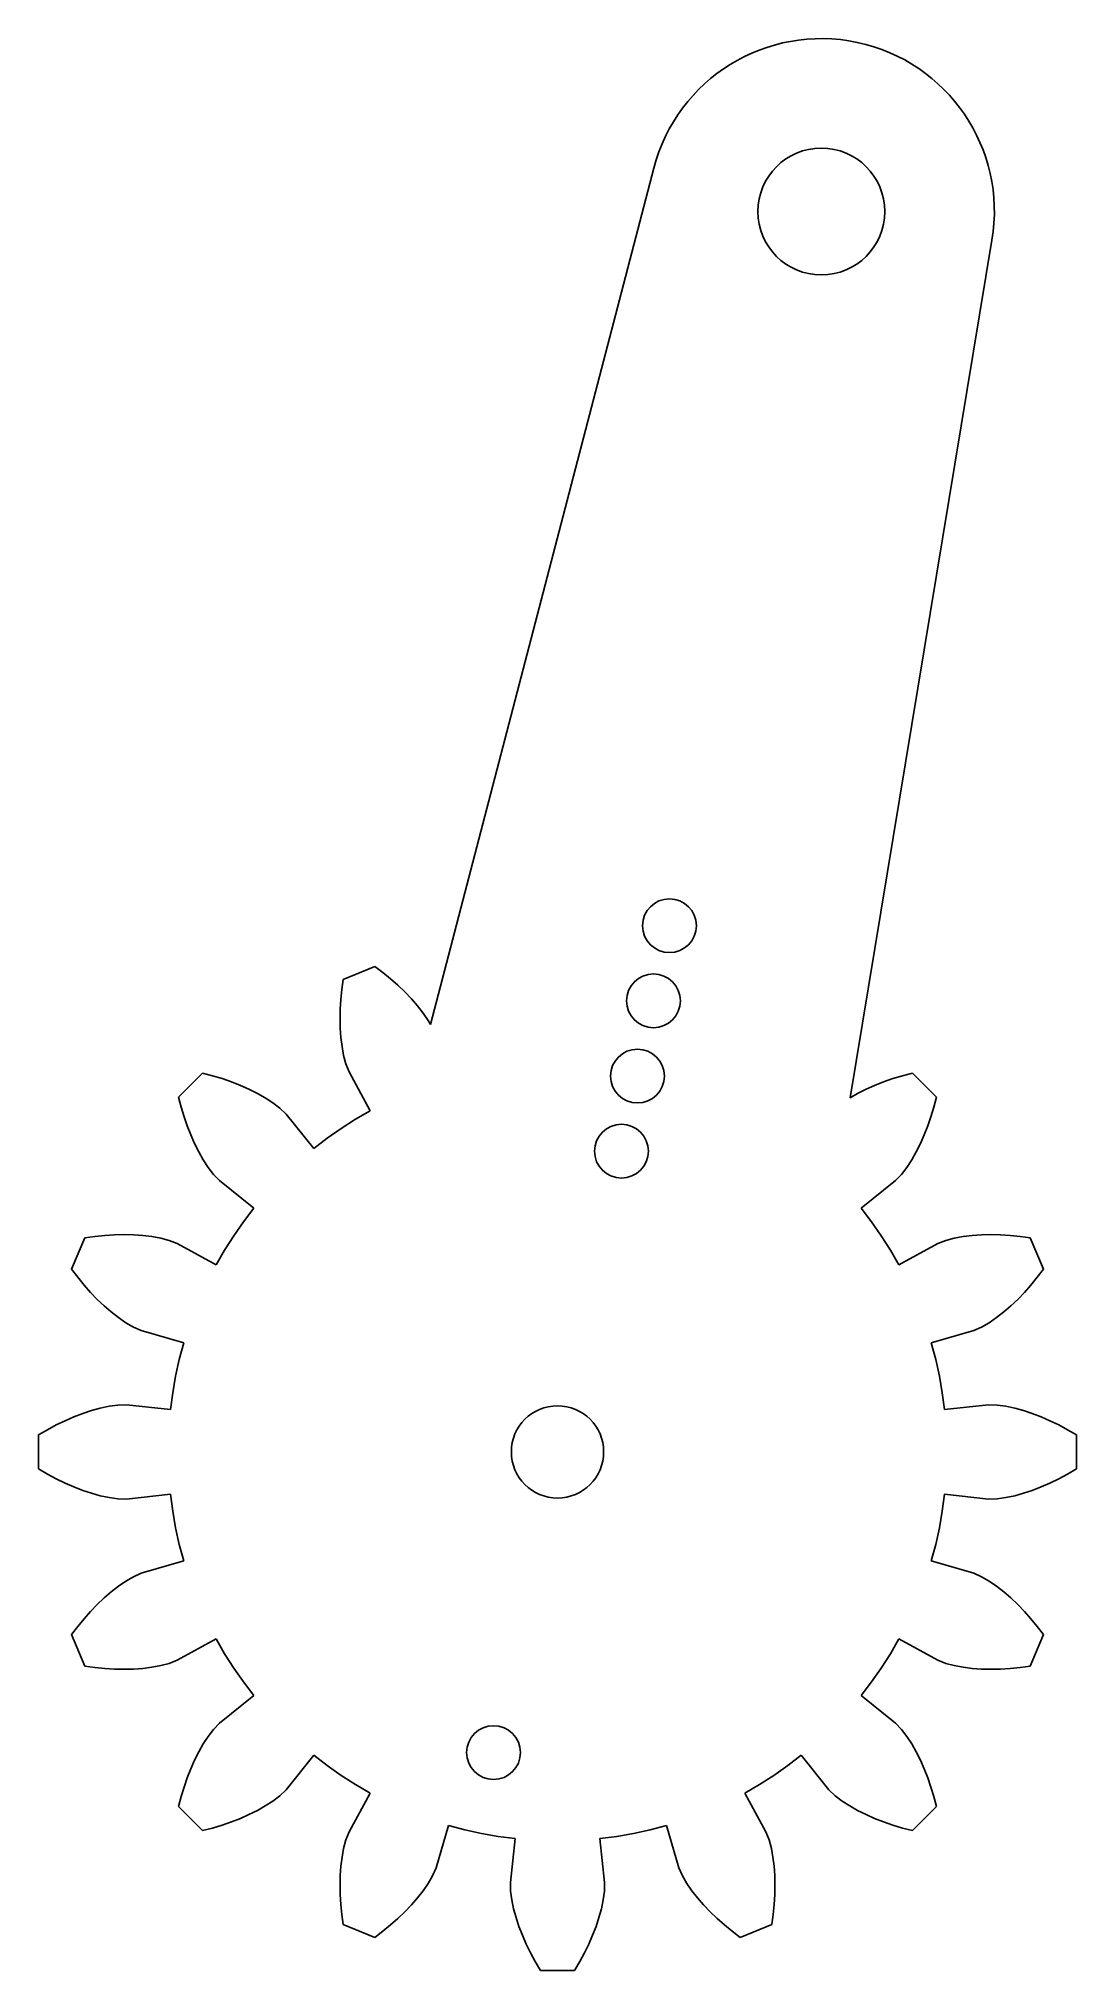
# Model space of a CAD drawing. Header units: millimetres. Extents: x -1.5 to 25.5, y -13.5 to 36.8.
import ezdxf

# ---------------------------------------------------------------- set-up
doc = ezdxf.new("R2010")
doc.units = ezdxf.units.MM

msp = doc.modelspace()

# ---------------------------------------------------------------- linework, layer by layer
for p, q in [((8.698, 11.123), (14.504, 33.406)), ((23.299, 31.536), (19.607, 9.217)), ((6.427, 12.296), (7.246, 12.635)), ((7.246, 12.635), (7.456, 12.476)), ((6.391, 12.035), (6.427, 12.296)), ((7.456, 12.476), (7.658, 12.312)), ((7.658, 12.312), (7.849, 12.143)), ((7.849, 12.143), (8.03, 11.969)), ((6.349, 11.522), (6.365, 11.776)), ((6.365, 11.776), (6.391, 12.035)), ((8.03, 11.969), (8.2, 11.791)), ((8.2, 11.791), (8.359, 11.608)), ((8.359, 11.608), (8.505, 11.42)), ((6.344, 11.271), (6.349, 11.522)), ((6.349, 11.024), (6.344, 11.271)), ((8.505, 11.42), (8.637, 11.228)), ((8.637, 11.228), (8.698, 11.123)), ((6.367, 10.783), (6.349, 11.024)), ((6.396, 10.547), (6.367, 10.783)), ((6.439, 10.318), (6.396, 10.547)), ((6.497, 10.096), (6.439, 10.318)), ((6.578, 9.887), (6.497, 10.096)), ((2.146, 9.228), (2.772, 9.854)), ((2.772, 9.854), (3.028, 9.788)), ((3.028, 9.788), (3.277, 9.713)), ((3.277, 9.713), (3.518, 9.63)), ((3.518, 9.63), (3.752, 9.539)), ((7.132, 8.878), (6.578, 9.887)), ((20.248, 9.539), (20.482, 9.63)), ((20.482, 9.63), (20.723, 9.713)), ((20.723, 9.713), (20.972, 9.788)), ((20.972, 9.788), (21.228, 9.854)), ((21.228, 9.854), (21.854, 9.228)), ((2.212, 8.972), (2.146, 9.228)), ((3.752, 9.539), (3.977, 9.439)), ((3.977, 9.439), (4.194, 9.331)), ((4.194, 9.331), (4.4, 9.214)), ((4.4, 9.214), (4.596, 9.086)), ((4.596, 9.086), (4.778, 8.948)), ((19.607, 9.217), (19.806, 9.331)), ((19.806, 9.331), (20.023, 9.439)), ((20.023, 9.439), (20.248, 9.539)), ((21.854, 9.228), (21.788, 8.972)), ((2.287, 8.723), (2.212, 8.972)), ((2.37, 8.482), (2.287, 8.723)), ((4.778, 8.948), (4.94, 8.793)), ((4.94, 8.793), (5.661, 7.895)), ((6.375, 8.419), (6.748, 8.656)), ((6.748, 8.656), (7.132, 8.878)), ((21.713, 8.723), (21.63, 8.482)), ((21.788, 8.972), (21.713, 8.723)), ((2.461, 8.248), (2.37, 8.482)), ((2.561, 8.023), (2.461, 8.248)), ((5.661, 7.895), (6.012, 8.165)), ((6.012, 8.165), (6.375, 8.419)), ((21.539, 8.248), (21.439, 8.023)), ((21.63, 8.482), (21.539, 8.248)), ((2.669, 7.806), (2.561, 8.023)), ((2.786, 7.6), (2.669, 7.806)), ((2.914, 7.404), (2.786, 7.6)), ((21.214, 7.6), (21.086, 7.404)), ((21.331, 7.806), (21.214, 7.6)), ((21.439, 8.023), (21.331, 7.806)), ((3.052, 7.222), (2.914, 7.404)), ((3.207, 7.06), (3.052, 7.222)), ((4.105, 6.339), (3.207, 7.06)), ((20.793, 7.06), (19.895, 6.339)), ((20.948, 7.222), (20.793, 7.06)), ((21.086, 7.404), (20.948, 7.222)), ((3.835, 5.988), (4.105, 6.339)), ((19.895, 6.339), (20.165, 5.988)), ((-0.635, 4.754), (-0.296, 5.573)), ((-0.296, 5.573), (-0.035, 5.609)), ((-0.035, 5.609), (0.224, 5.635)), ((0.224, 5.635), (0.478, 5.651)), ((0.478, 5.651), (0.729, 5.656)), ((0.729, 5.656), (0.976, 5.651)), ((0.976, 5.651), (1.217, 5.633)), ((1.217, 5.633), (1.453, 5.604)), ((1.453, 5.604), (1.682, 5.561)), ((1.682, 5.561), (1.904, 5.503)), ((3.344, 5.252), (3.581, 5.625)), ((3.581, 5.625), (3.835, 5.988)), ((20.165, 5.988), (20.419, 5.625)), ((20.419, 5.625), (20.656, 5.252)), ((22.096, 5.503), (22.318, 5.561)), ((22.318, 5.561), (22.547, 5.604)), ((22.547, 5.604), (22.783, 5.633)), ((22.783, 5.633), (23.024, 5.651)), ((23.024, 5.651), (23.271, 5.656)), ((23.271, 5.656), (23.522, 5.651)), ((23.522, 5.651), (23.776, 5.635)), ((23.776, 5.635), (24.035, 5.609)), ((24.035, 5.609), (24.296, 5.573)), ((24.296, 5.573), (24.635, 4.754)), ((1.904, 5.503), (2.113, 5.422)), ((2.113, 5.422), (3.122, 4.868)), ((3.122, 4.868), (3.344, 5.252)), ((20.656, 5.252), (20.878, 4.868)), ((20.878, 4.868), (21.887, 5.422)), ((21.887, 5.422), (22.096, 5.503)), ((-0.476, 4.544), (-0.635, 4.754)), ((-0.312, 4.342), (-0.476, 4.544)), ((24.476, 4.544), (24.312, 4.342)), ((24.635, 4.754), (24.476, 4.544)), ((-0.143, 4.151), (-0.312, 4.342)), ((0.031, 3.97), (-0.143, 4.151)), ((24.143, 4.151), (23.969, 3.97)), ((24.312, 4.342), (24.143, 4.151)), ((0.209, 3.8), (0.031, 3.97)), ((0.392, 3.641), (0.209, 3.8)), ((0.58, 3.495), (0.392, 3.641)), ((23.608, 3.641), (23.42, 3.495)), ((23.791, 3.8), (23.608, 3.641)), ((23.969, 3.97), (23.791, 3.8)), ((0.772, 3.363), (0.58, 3.495)), ((0.97, 3.248), (0.772, 3.363)), ((1.175, 3.157), (0.97, 3.248)), ((2.28, 2.835), (1.175, 3.157)), ((22.825, 3.157), (21.72, 2.835)), ((23.03, 3.248), (22.825, 3.157)), ((23.228, 3.363), (23.03, 3.248)), ((23.42, 3.495), (23.228, 3.363)), ((2.165, 2.407), (2.28, 2.835)), ((21.72, 2.835), (21.835, 2.407)), ((2.07, 1.975), (2.165, 2.407)), ((21.835, 2.407), (21.93, 1.975)), ((1.935, 1.101), (1.993, 1.539)), ((1.993, 1.539), (2.07, 1.975)), ((21.93, 1.975), (22.007, 1.539)), ((22.007, 1.539), (22.065, 1.101)), ((-0.348, 1.002), (-0.118, 1.078)), ((-0.118, 1.078), (0.111, 1.141)), ((0.111, 1.141), (0.339, 1.189)), ((0.339, 1.189), (0.566, 1.22)), ((0.566, 1.22), (0.791, 1.226)), ((0.791, 1.226), (1.935, 1.101)), ((22.065, 1.101), (23.209, 1.226)), ((23.209, 1.226), (23.434, 1.22)), ((23.434, 1.22), (23.661, 1.189)), ((23.661, 1.189), (23.889, 1.141)), ((23.889, 1.141), (24.118, 1.078)), ((24.118, 1.078), (24.348, 1.002)), ((-1.493, 0.443), (-1.265, 0.577)), ((-1.265, 0.577), (-1.036, 0.7)), ((-1.036, 0.7), (-0.807, 0.812)), ((-0.807, 0.812), (-0.577, 0.913)), ((-0.577, 0.913), (-0.348, 1.002)), ((24.348, 1.002), (24.577, 0.913)), ((24.577, 0.913), (24.807, 0.812)), ((24.807, 0.812), (25.036, 0.7)), ((25.036, 0.7), (25.265, 0.577)), ((25.265, 0.577), (25.493, 0.443)), ((-1.493, -0.443), (-1.493, 0.443)), ((25.493, 0.443), (25.493, -0.443)), ((-1.265, -0.577), (-1.493, -0.443)), ((25.493, -0.443), (25.265, -0.577)), ((-1.036, -0.7), (-1.265, -0.577)), ((-0.807, -0.812), (-1.036, -0.7)), ((-0.577, -0.913), (-0.807, -0.812)), ((-0.348, -1.002), (-0.577, -0.913)), ((-0.118, -1.078), (-0.348, -1.002)), ((24.348, -1.002), (24.118, -1.078)), ((24.577, -0.913), (24.348, -1.002)), ((24.807, -0.812), (24.577, -0.913)), ((25.036, -0.7), (24.807, -0.812)), ((25.265, -0.577), (25.036, -0.7)), ((0.111, -1.141), (-0.118, -1.078)), ((0.339, -1.189), (0.111, -1.141)), ((0.566, -1.22), (0.339, -1.189)), ((0.791, -1.226), (0.566, -1.22)), ((1.935, -1.101), (0.791, -1.226)), ((1.993, -1.539), (1.935, -1.101)), ((22.065, -1.101), (22.007, -1.539)), ((23.209, -1.226), (22.065, -1.101)), ((23.434, -1.22), (23.209, -1.226)), ((23.661, -1.189), (23.434, -1.22)), ((23.889, -1.141), (23.661, -1.189)), ((24.118, -1.078), (23.889, -1.141)), ((2.07, -1.975), (1.993, -1.539)), ((2.165, -2.407), (2.07, -1.975)), ((21.93, -1.975), (21.835, -2.407)), ((22.007, -1.539), (21.93, -1.975)), ((2.28, -2.835), (2.165, -2.407)), ((21.835, -2.407), (21.72, -2.835)), ((1.175, -3.157), (2.28, -2.835)), ((21.72, -2.835), (22.825, -3.157)), ((0.392, -3.641), (0.58, -3.495)), ((0.58, -3.495), (0.772, -3.363)), ((0.772, -3.363), (0.97, -3.248)), ((0.97, -3.248), (1.175, -3.157)), ((22.825, -3.157), (23.03, -3.248)), ((23.03, -3.248), (23.228, -3.363)), ((23.228, -3.363), (23.42, -3.495)), ((23.42, -3.495), (23.608, -3.641)), ((-0.143, -4.151), (0.031, -3.97)), ((0.031, -3.97), (0.209, -3.8)), ((0.209, -3.8), (0.392, -3.641)), ((23.608, -3.641), (23.791, -3.8)), ((23.791, -3.8), (23.969, -3.97)), ((23.969, -3.97), (24.143, -4.151)), ((-0.476, -4.544), (-0.312, -4.342)), ((-0.312, -4.342), (-0.143, -4.151)), ((24.143, -4.151), (24.312, -4.342)), ((24.312, -4.342), (24.476, -4.544)), ((-0.635, -4.754), (-0.476, -4.544)), ((-0.296, -5.573), (-0.635, -4.754)), ((3.122, -4.868), (2.113, -5.422)), ((3.344, -5.252), (3.122, -4.868)), ((20.878, -4.868), (20.656, -5.252)), ((21.887, -5.422), (20.878, -4.868)), ((24.635, -4.754), (24.296, -5.573)), ((24.476, -4.544), (24.635, -4.754)), ((1.904, -5.503), (1.682, -5.561)), ((2.113, -5.422), (1.904, -5.503)), ((3.581, -5.625), (3.344, -5.252)), ((20.656, -5.252), (20.419, -5.625)), ((22.096, -5.503), (21.887, -5.422)), ((22.318, -5.561), (22.096, -5.503)), ((-0.035, -5.609), (-0.296, -5.573)), ((0.224, -5.635), (-0.035, -5.609)), ((0.478, -5.651), (0.224, -5.635)), ((0.729, -5.656), (0.478, -5.651)), ((0.976, -5.651), (0.729, -5.656)), ((1.217, -5.633), (0.976, -5.651)), ((1.453, -5.604), (1.217, -5.633)), ((1.682, -5.561), (1.453, -5.604)), ((3.835, -5.988), (3.581, -5.625)), ((4.105, -6.339), (3.835, -5.988)), ((20.165, -5.988), (19.895, -6.339)), ((20.419, -5.625), (20.165, -5.988)), ((22.547, -5.604), (22.318, -5.561)), ((22.783, -5.633), (22.547, -5.604)), ((23.024, -5.651), (22.783, -5.633)), ((23.271, -5.656), (23.024, -5.651)), ((23.522, -5.651), (23.271, -5.656)), ((23.776, -5.635), (23.522, -5.651)), ((24.035, -5.609), (23.776, -5.635)), ((24.296, -5.573), (24.035, -5.609)), ((3.207, -7.06), (4.105, -6.339)), ((19.895, -6.339), (20.793, -7.06)), ((2.786, -7.6), (2.914, -7.404)), ((2.914, -7.404), (3.052, -7.222)), ((3.052, -7.222), (3.207, -7.06)), ((20.793, -7.06), (20.948, -7.222)), ((20.948, -7.222), (21.086, -7.404)), ((21.086, -7.404), (21.214, -7.6)), ((2.461, -8.248), (2.561, -8.023)), ((2.561, -8.023), (2.669, -7.806)), ((2.669, -7.806), (2.786, -7.6)), ((5.661, -7.895), (4.94, -8.793)), ((6.012, -8.165), (5.661, -7.895)), ((18.339, -7.895), (17.988, -8.165)), ((19.06, -8.793), (18.339, -7.895)), ((21.214, -7.6), (21.331, -7.806)), ((21.331, -7.806), (21.439, -8.023)), ((21.439, -8.023), (21.539, -8.248)), ((2.287, -8.723), (2.37, -8.482)), ((2.37, -8.482), (2.461, -8.248)), ((6.375, -8.419), (6.012, -8.165)), ((6.748, -8.656), (6.375, -8.419)), ((17.625, -8.419), (17.252, -8.656)), ((17.988, -8.165), (17.625, -8.419)), ((21.539, -8.248), (21.63, -8.482)), ((21.63, -8.482), (21.713, -8.723)), ((2.146, -9.228), (2.212, -8.972)), ((2.212, -8.972), (2.287, -8.723)), ((4.778, -8.948), (4.596, -9.086)), ((4.94, -8.793), (4.778, -8.948)), ((6.578, -9.887), (7.132, -8.878)), ((7.132, -8.878), (6.748, -8.656)), ((17.252, -8.656), (16.868, -8.878)), ((16.868, -8.878), (17.422, -9.887)), ((19.222, -8.948), (19.06, -8.793)), ((19.404, -9.086), (19.222, -8.948)), ((21.713, -8.723), (21.788, -8.972)), ((21.788, -8.972), (21.854, -9.228)), ((2.772, -9.854), (2.146, -9.228)), ((3.752, -9.539), (3.518, -9.63)), ((3.977, -9.439), (3.752, -9.539)), ((4.194, -9.331), (3.977, -9.439)), ((4.4, -9.214), (4.194, -9.331)), ((4.596, -9.086), (4.4, -9.214)), ((19.6, -9.214), (19.404, -9.086)), ((19.806, -9.331), (19.6, -9.214)), ((20.023, -9.439), (19.806, -9.331)), ((20.248, -9.539), (20.023, -9.439)), ((20.482, -9.63), (20.248, -9.539)), ((21.854, -9.228), (21.228, -9.854)), ((3.028, -9.788), (2.772, -9.854)), ((3.277, -9.713), (3.028, -9.788)), ((3.518, -9.63), (3.277, -9.713)), ((6.497, -10.096), (6.578, -9.887)), ((9.165, -9.72), (8.843, -10.825)), ((9.593, -9.835), (9.165, -9.72)), ((10.025, -9.93), (9.593, -9.835)), ((10.461, -10.007), (10.025, -9.93)), ((10.899, -10.065), (10.461, -10.007)), ((13.539, -10.007), (13.101, -10.065)), ((13.975, -9.93), (13.539, -10.007)), ((14.407, -9.835), (13.975, -9.93)), ((14.835, -9.72), (14.407, -9.835)), ((15.157, -10.825), (14.835, -9.72)), ((17.422, -9.887), (17.503, -10.096)), ((20.723, -9.713), (20.482, -9.63)), ((20.972, -9.788), (20.723, -9.713)), ((21.228, -9.854), (20.972, -9.788)), ((6.367, -10.783), (6.396, -10.547)), ((6.396, -10.547), (6.439, -10.318)), ((6.439, -10.318), (6.497, -10.096)), ((10.774, -11.209), (10.899, -10.065)), ((13.101, -10.065), (13.226, -11.209)), ((17.503, -10.096), (17.561, -10.318)), ((17.561, -10.318), (17.604, -10.547)), ((17.604, -10.547), (17.633, -10.783)), ((6.344, -11.271), (6.349, -11.024)), ((6.349, -11.024), (6.367, -10.783)), ((8.752, -11.03), (8.637, -11.228)), ((8.843, -10.825), (8.752, -11.03)), ((15.248, -11.03), (15.157, -10.825)), ((15.363, -11.228), (15.248, -11.03)), ((17.633, -10.783), (17.651, -11.024)), ((17.651, -11.024), (17.656, -11.271)), ((6.349, -11.522), (6.344, -11.271)), ((6.365, -11.776), (6.349, -11.522)), ((8.505, -11.42), (8.359, -11.608)), ((8.637, -11.228), (8.505, -11.42)), ((10.78, -11.434), (10.774, -11.209)), ((10.811, -11.661), (10.78, -11.434)), ((13.22, -11.434), (13.189, -11.661)), ((13.226, -11.209), (13.22, -11.434)), ((15.495, -11.42), (15.363, -11.228)), ((15.641, -11.608), (15.495, -11.42)), ((17.651, -11.522), (17.635, -11.776)), ((17.656, -11.271), (17.651, -11.522)), ((6.391, -12.035), (6.365, -11.776)), ((6.427, -12.296), (6.391, -12.035)), ((8.03, -11.969), (7.849, -12.143)), ((8.2, -11.791), (8.03, -11.969)), ((8.359, -11.608), (8.2, -11.791)), ((10.859, -11.889), (10.811, -11.661)), ((10.922, -12.118), (10.859, -11.889)), ((13.141, -11.889), (13.078, -12.118)), ((13.189, -11.661), (13.141, -11.889)), ((15.8, -11.791), (15.641, -11.608)), ((15.97, -11.969), (15.8, -11.791)), ((16.151, -12.143), (15.97, -11.969)), ((17.609, -12.035), (17.573, -12.296)), ((17.635, -11.776), (17.609, -12.035)), ((7.246, -12.635), (6.427, -12.296)), ((7.456, -12.476), (7.246, -12.635)), ((7.658, -12.312), (7.456, -12.476)), ((7.849, -12.143), (7.658, -12.312)), ((10.998, -12.348), (10.922, -12.118)), ((11.087, -12.577), (10.998, -12.348)), ((13.002, -12.348), (12.913, -12.577)), ((13.078, -12.118), (13.002, -12.348)), ((16.342, -12.312), (16.151, -12.143)), ((16.544, -12.476), (16.342, -12.312)), ((16.754, -12.635), (16.544, -12.476)), ((17.573, -12.296), (16.754, -12.635)), ((11.188, -12.807), (11.087, -12.577)), ((11.3, -13.036), (11.188, -12.807)), ((11.423, -13.265), (11.3, -13.036)), ((12.7, -13.036), (12.577, -13.265)), ((12.812, -12.807), (12.7, -13.036)), ((12.913, -12.577), (12.812, -12.807)), ((11.557, -13.493), (11.423, -13.265)), ((12.443, -13.493), (11.557, -13.493)), ((12.577, -13.265), (12.443, -13.493))]:
    msp.add_line(p, q)
for centre, radius in [((18.861, 32.279), 1.65), ((14.911, 13.694), 0.7), ((14.495, 11.738), 0.7), ((14.079, 9.781), 0.7), ((13.663, 7.825), 0.7), ((12, 0), 1.2), ((10.337, -7.825), 0.7)]:
    msp.add_circle(centre, radius)
msp.add_arc((18.861, 32.279), 4.5, -9.5, 165.5)

doc.saveas('drawing.dxf')
